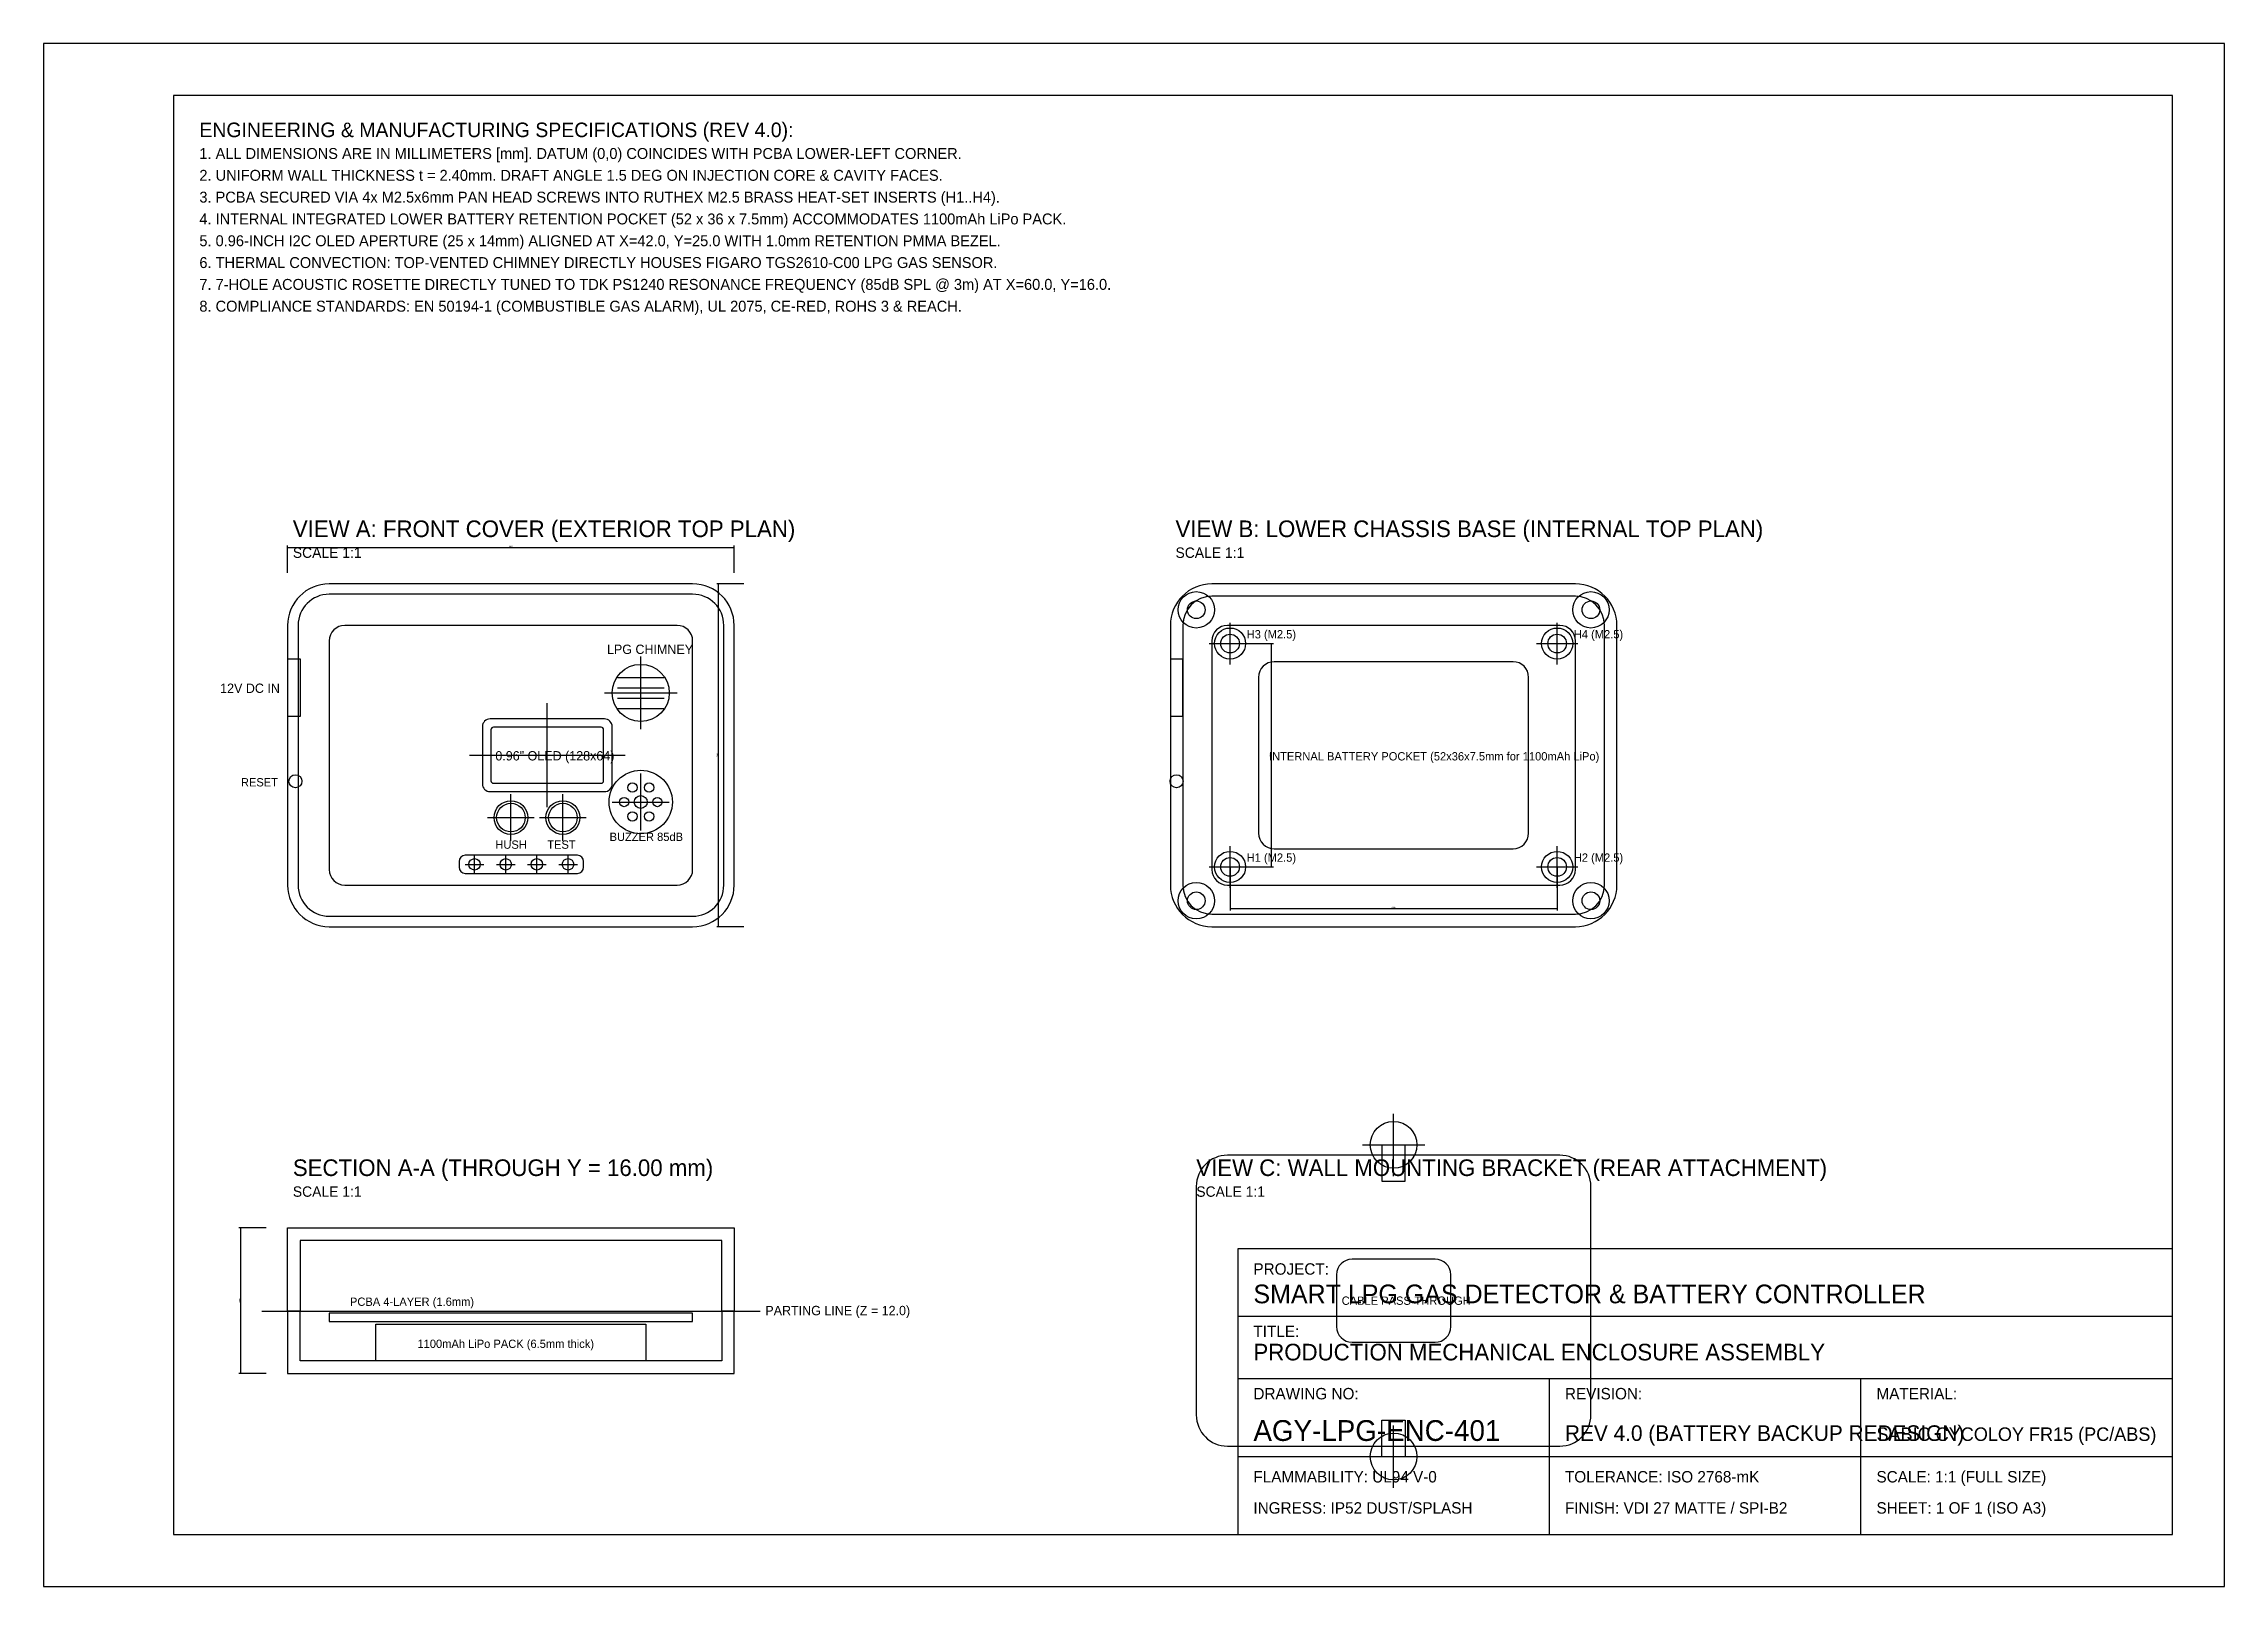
# Model space of a CAD drawing. Header units: millimetres. Extents: x 0 to 420, y 0 to 297.
import ezdxf

# ---------------------------------------------------------------- set-up
doc = ezdxf.new("R2010")
doc.units = ezdxf.units.MM
for name, color, linetype in [('AM_0_OUTLINE', 7, 'Continuous'), ('AM_1_HIDDEN', 2, 'Continuous'), ('AM_2_CENTER', 1, 'Continuous'), ('AM_3_DIMENSION', 3, 'Continuous'), ('AM_5_TEXT', 6, 'Continuous'), ('AM_6_BORDER', 5, 'Continuous'), ('AM_7_PCB_GHOST', 7, 'Continuous')]:
    doc.layers.add(name, color=color, linetype=linetype)
doc.styles.add('OpenSansCondensed-Light', font='OpenSansCondensed-Light.ttf')
doc.dimstyles.new('EZDXF', dxfattribs={"dimtxt": 0.25, "dimasz": 0.175, "dimexe": 0.375, "dimexo": 0.125, "dimgap": 0.1, "dimtad": 1, "dimlfac": 100, "dimzin": 12, "dimdsep": 46, "dimtxsty": 'OpenSansCondensed-Light', "dimblk": 'ARCHTICK', "dimcen": 2.5, "dimazin": 3, "dimtfac": 0.5, "dimtmove": 2, "dimatfit": 3})

# ---------------------------------------------------------------- blocks, each defined once
blk = doc.blocks.new('_ARCHTICK')
at = {"color": 0, "linetype": 'BYBLOCK', "const_width": 0.15}
blk.add_lwpolyline([(-0.5, -0.5), (0.5, 0.5)], dxfattribs=at)

msp = doc.modelspace()

# ---------------------------------------------------------------- linework, layer by layer
at = {"layer": 'AM_0_OUTLINE'}
for p, q in [((110.5, 175), (119.5, 175)), ((110.5, 173), (119.5, 173)), ((110.5, 171), (119.5, 171)), ((110.5, 169), (119.5, 169))]:
    msp.add_line(p, q, dxfattribs=at)
for points in [[(55, 127), (125, 127, 0.414213562), (133, 135), (133, 185, 0.414213562), (125, 193), (55, 193, 0.414213562), (47, 185), (47, 135, 0.414213562), (55, 127)], [(55, 129), (125, 129, 0.414213562), (131, 135), (131, 185, 0.414213562), (125, 191), (55, 191, 0.414213562), (49, 185), (49, 135, 0.414213562), (55, 129)], [(225, 127), (295, 127, 0.414213562), (303, 135), (303, 185, 0.414213562), (295, 193), (225, 193, 0.414213562), (217, 185), (217, 135, 0.414213562), (225, 127)], [(225, 129.4), (295, 129.4, 0.414213562), (300.6, 135), (300.6, 185, 0.414213562), (295, 190.6), (225, 190.6, 0.414213562), (219.4, 185), (219.4, 135, 0.414213562), (225, 129.4)], [(237, 142), (283, 142, 0.414213562), (286, 145), (286, 175, 0.414213562), (283, 178), (237, 178, 0.414213562), (234, 175), (234, 145, 0.414213562), (237, 142)], [(86, 153), (108, 153, 0.414213562), (109.5, 154.5), (109.5, 165.5, 0.414213562), (108, 167), (86, 167, 0.414213562), (84.5, 165.5), (84.5, 154.5, 0.414213562), (86, 153)], [(228, 27), (292, 27, 0.414213562), (298, 33), (298, 77, 0.414213562), (292, 83), (228, 83, 0.414213562), (222, 77), (222, 33, 0.414213562), (228, 27)], [(252, 47), (268, 47, 0.414213562), (271, 50), (271, 60, 0.414213562), (268, 63), (252, 63, 0.414213562), (249, 60), (249, 50, 0.414213562), (252, 47)]]:
    msp.add_lwpolyline(points, format="xyb", dxfattribs=at)
for points in [[(47, 167.5), (49.5, 167.5), (49.5, 178.5), (47, 178.5)], [(217, 167.5), (219.4, 167.5), (219.4, 178.5), (217, 178.5)], [(257.75, 85), (257.75, 78), (262.25, 78), (262.25, 85)], [(47, 53), (47, 69), (133, 69), (133, 53), (130.6, 53), (130.6, 66.6), (49.4, 66.6), (49.4, 53), (47, 53)], [(47, 53), (47, 41), (133, 41), (133, 53), (130.6, 53), (130.6, 43.4), (49.4, 43.4), (49.4, 53), (47, 53)], [(257.75, 25), (257.75, 32), (262.25, 32), (262.25, 25)]]:
    msp.add_lwpolyline(points, dxfattribs=at)
for centre, radius in [((222, 188), 3.5), ((222, 188), 1.7), ((298, 188), 3.5), ((298, 188), 1.7), ((228.5, 181.5), 3), ((228.5, 181.5), 1.8), ((291.5, 181.5), 3), ((291.5, 181.5), 1.8), ((115, 172), 5.5), ((48.5, 155), 1.25), ((218.2, 155), 1.25), ((90, 148), 3.25), ((100, 148), 3.25), ((111.8, 151), 0.9), ((113.4, 153.77128), 0.9), ((115, 151), 1.25), ((116.6, 153.77128), 0.9), ((118.2, 151), 0.9), ((90, 148), 2.75), ((100, 148), 2.75), ((113.4, 148.22872), 0.9), ((116.6, 148.22872), 0.9), ((83, 139), 1.1), ((89, 139), 1.1), ((95, 139), 1.1), ((101, 139), 1.1), ((228.5, 138.5), 3), ((228.5, 138.5), 1.8), ((291.5, 138.5), 3), ((291.5, 138.5), 1.8), ((222, 132), 3.5), ((298, 132), 3.5), ((222, 132), 1.7), ((298, 132), 1.7), ((260, 85), 4.5), ((260, 25), 4.5)]:
    msp.add_circle(centre, radius, dxfattribs=at)
at = {"layer": 'AM_1_HIDDEN'}
for points in [[(86.65, 154.6), (107.35, 154.6, 0.414213562), (107.85, 155.1), (107.85, 164.9, 0.414213562), (107.35, 165.4), (86.65, 165.4, 0.414213562), (86.15, 164.9), (86.15, 155.1, 0.414213562), (86.65, 154.6)], [(81.2, 137.25), (102.8, 137.25, 0.414213562), (104, 138.45), (104, 139.55, 0.414213562), (102.8, 140.75), (81.2, 140.75, 0.414213562), (80, 139.55), (80, 138.45, 0.414213562), (81.2, 137.25)]]:
    msp.add_lwpolyline(points, format="xyb", dxfattribs=at)
msp.add_lwpolyline([(64, 50.5), (116, 50.5), (116, 43.4), (64, 43.4), (64, 50.5)], dxfattribs=at)
msp.add_circle((115, 151), 6.1, dxfattribs=at)
at = {"layer": 'AM_2_CENTER'}
for p, q in [((228.5, 177.5), (228.5, 185.5)), ((291.5, 177.5), (291.5, 185.5)), ((224.5, 181.5), (232.5, 181.5)), ((287.5, 181.5), (295.5, 181.5)), ((115, 165), (115, 179)), ((97, 150), (97, 170)), ((108, 172), (122, 172)), ((82, 160), (112, 160)), ((115, 145.5), (115, 156.5)), ((90, 143.5), (90, 152.5)), ((100, 143.5), (100, 152.5)), ((85.5, 148), (94.5, 148)), ((95.5, 148), (104.5, 148)), ((109.5, 151), (120.5, 151)), ((81.2, 139), (84.8, 139)), ((83, 137.2), (83, 140.8)), ((87.2, 139), (90.8, 139)), ((89, 137.2), (89, 140.8)), ((93.2, 139), (96.8, 139)), ((95, 137.2), (95, 140.8)), ((99.2, 139), (102.8, 139)), ((101, 137.2), (101, 140.8)), ((228.5, 134.5), (228.5, 142.5)), ((291.5, 134.5), (291.5, 142.5)), ((224.5, 138.5), (232.5, 138.5)), ((287.5, 138.5), (295.5, 138.5)), ((260, 79), (260, 91)), ((254, 85), (266, 85)), ((42, 53), (138, 53)), ((260, 19), (260, 31)), ((254, 25), (266, 25))]:
    msp.add_line(p, q, dxfattribs=at)
at = {"layer": 'AM_6_BORDER'}
for p, q in [((230, 52), (410, 52)), ((230, 40), (410, 40)), ((290, 10), (290, 40)), ((350, 10), (350, 40)), ((230, 25), (410, 25))]:
    msp.add_line(p, q, dxfattribs=at)
at = {"layer": 'AM_6_BORDER', "color": 8}
msp.add_lwpolyline([(0, 0), (420, 0), (420, 297), (0, 297), (0, 0)], dxfattribs=at)
at = {"layer": 'AM_6_BORDER'}
for points in [[(25, 10), (410, 10), (410, 287), (25, 287), (25, 10)], [(230, 10), (410, 10), (410, 65), (230, 65), (230, 10)]]:
    msp.add_lwpolyline(points, dxfattribs=at)
at = {"layer": 'AM_7_PCB_GHOST'}
for points in [[(58, 135), (122, 135, 0.414213562), (125, 138), (125, 182, 0.414213562), (122, 185), (58, 185, 0.414213562), (55, 182), (55, 138, 0.414213562), (58, 135)], [(228, 135), (292, 135, 0.414213562), (295, 138), (295, 182, 0.414213562), (292, 185), (228, 185, 0.414213562), (225, 182), (225, 138, 0.414213562), (228, 135)]]:
    msp.add_lwpolyline(points, format="xyb", dxfattribs=at)
msp.add_lwpolyline([(55, 51), (125, 51), (125, 52.6), (55, 52.6), (55, 51)], dxfattribs=at)

# ---------------------------------------------------------------- texts
at = {"layer": 'AM_5_TEXT'}
for s, height, p in [('ENGINEERING & MANUFACTURING SPECIFICATIONS (REV 4.0):', 2.8, (30, 279)), ('1. ALL DIMENSIONS ARE IN MILLIMETERS [mm]. DATUM (0,0) COINCIDES WITH PCBA LOWER-LEFT CORNER.', 2.1, (30, 274.8)), ('2. UNIFORM WALL THICKNESS t = 2.40mm. DRAFT ANGLE 1.5 DEG ON INJECTION CORE & CAVITY FACES.', 2.1, (30, 270.6)), ('3. PCBA SECURED VIA 4x M2.5x6mm PAN HEAD SCREWS INTO RUTHEX M2.5 BRASS HEAT-SET INSERTS (H1..H4).', 2.1, (30, 266.4)), ('4. INTERNAL INTEGRATED LOWER BATTERY RETENTION POCKET (52 x 36 x 7.5mm) ACCOMMODATES 1100mAh LiPo PACK.', 2.1, (30, 262.2)), ('5. 0.96-INCH I2C OLED APERTURE (25 x 14mm) ALIGNED AT X=42.0, Y=25.0 WITH 1.0mm RETENTION PMMA BEZEL.', 2.1, (30, 258)), ('6. THERMAL CONVECTION: TOP-VENTED CHIMNEY DIRECTLY HOUSES FIGARO TGS2610-C00 LPG GAS SENSOR.', 2.1, (30, 253.8)), ('7. 7-HOLE ACOUSTIC ROSETTE DIRECTLY TUNED TO TDK PS1240 RESONANCE FREQUENCY (85dB SPL @ 3m) AT X=60.0, Y=16.0.', 2.1, (30, 249.6)), ('8. COMPLIANCE STANDARDS: EN 50194-1 (COMBUSTIBLE GAS ALARM), UL 2075, CE-RED, ROHS 3 & REACH.', 2.1, (30, 245.4)), ('VIEW A: FRONT COVER (EXTERIOR TOP PLAN)', 3.2, (48, 202)), ('VIEW B: LOWER CHASSIS BASE (INTERNAL TOP PLAN)', 3.2, (218, 202)), ('SCALE 1:1', 2, (48, 198)), ('SCALE 1:1', 2, (218, 198)), ('LPG CHIMNEY', 1.8, (108.5, 179.5)), ('H3 (M2.5)', 1.6, (231.7, 182.5)), ('H4 (M2.5)', 1.6, (294.7, 182.5)), ('12V DC IN', 1.8, (34, 172)), ('0.96" OLED (128x64)', 1.8, (87, 159)), ('INTERNAL BATTERY POCKET (52x36x7.5mm for 1100mAh LiPo)', 1.6, (236, 159)), ('RESET', 1.6, (38, 154)), ('HUSH', 1.6, (87, 142)), ('TEST', 1.6, (97, 142)), ('BUZZER 85dB', 1.6, (109, 143.5)), ('H1 (M2.5)', 1.6, (231.7, 139.5)), ('H2 (M2.5)', 1.6, (294.7, 139.5)), ('SECTION A-A (THROUGH Y = 16.00 mm)', 3.2, (48, 79)), ('VIEW C: WALL MOUNTING BRACKET (REAR ATTACHMENT)', 3.2, (222, 79)), ('SCALE 1:1', 2, (48, 75)), ('SCALE 1:1', 2, (222, 75)), ('PROJECT:', 2.2, (233, 60)), ('PCBA 4-LAYER (1.6mm)', 1.6, (59, 54)), ('SMART LPG GAS DETECTOR & BATTERY CONTROLLER', 3.6, (233, 54.5)), ('CABLE PASS-THROUGH', 1.6, (250, 54.2)), ('PARTING LINE (Z = 12.0)', 1.8, (139, 52.2)), ('1100mAh LiPo PACK (6.5mm thick)', 1.6, (72, 45.9)), ('TITLE:', 2.2, (233, 48)), ('PRODUCTION MECHANICAL ENCLOSURE ASSEMBLY', 3.2, (233, 43.5)), ('DRAWING NO:', 2.2, (233, 36)), ('REVISION:', 2.2, (293, 36)), ('MATERIAL:', 2.2, (353, 36)), ('AGY-LPG-ENC-401', 4, (233, 28)), ('REV 4.0 (BATTERY BACKUP REDESIGN)', 3, (293, 28)), ('SABIC CYCOLOY FR15 (PC/ABS)', 2.6, (353, 28)), ('FLAMMABILITY: UL94 V-0', 2.2, (233, 20)), ('TOLERANCE: ISO 2768-mK', 2.2, (293, 20)), ('SCALE: 1:1 (FULL SIZE)', 2.2, (353, 20)), ('INGRESS: IP52 DUST/SPLASH', 2.2, (233, 14)), ('FINISH: VDI 27 MATTE / SPI-B2', 2.2, (293, 14)), ('SHEET: 1 OF 1 (ISO A3)', 2.2, (353, 14))]:
    msp.add_text(s, height=height, dxfattribs=at).set_placement(p)

# ---------------------------------------------------------------- dimensions: what is measured, and where the dimension line sits
at = {"layer": 'AM_3_DIMENSION'}
for base, p1, p2 in [((47, 200), (47, 195), (133, 195)), ((228.5, 130.5), (228.5, 138.5), (291.5, 138.5))]:
    msp.add_linear_dim(base=base, p1=p1, p2=p2, dimstyle='EZDXF', dxfattribs=at).render()
for base, p1, p2 in [((130, 127), (135, 127), (135, 193)), ((236.5, 138.5), (228.5, 138.5), (228.5, 181.5)), ((38, 41), (43, 41), (43, 69))]:
    msp.add_linear_dim(base=base, p1=p1, p2=p2, angle=90, dimstyle='EZDXF', dxfattribs=at).render()

doc.saveas('drawing.dxf')
